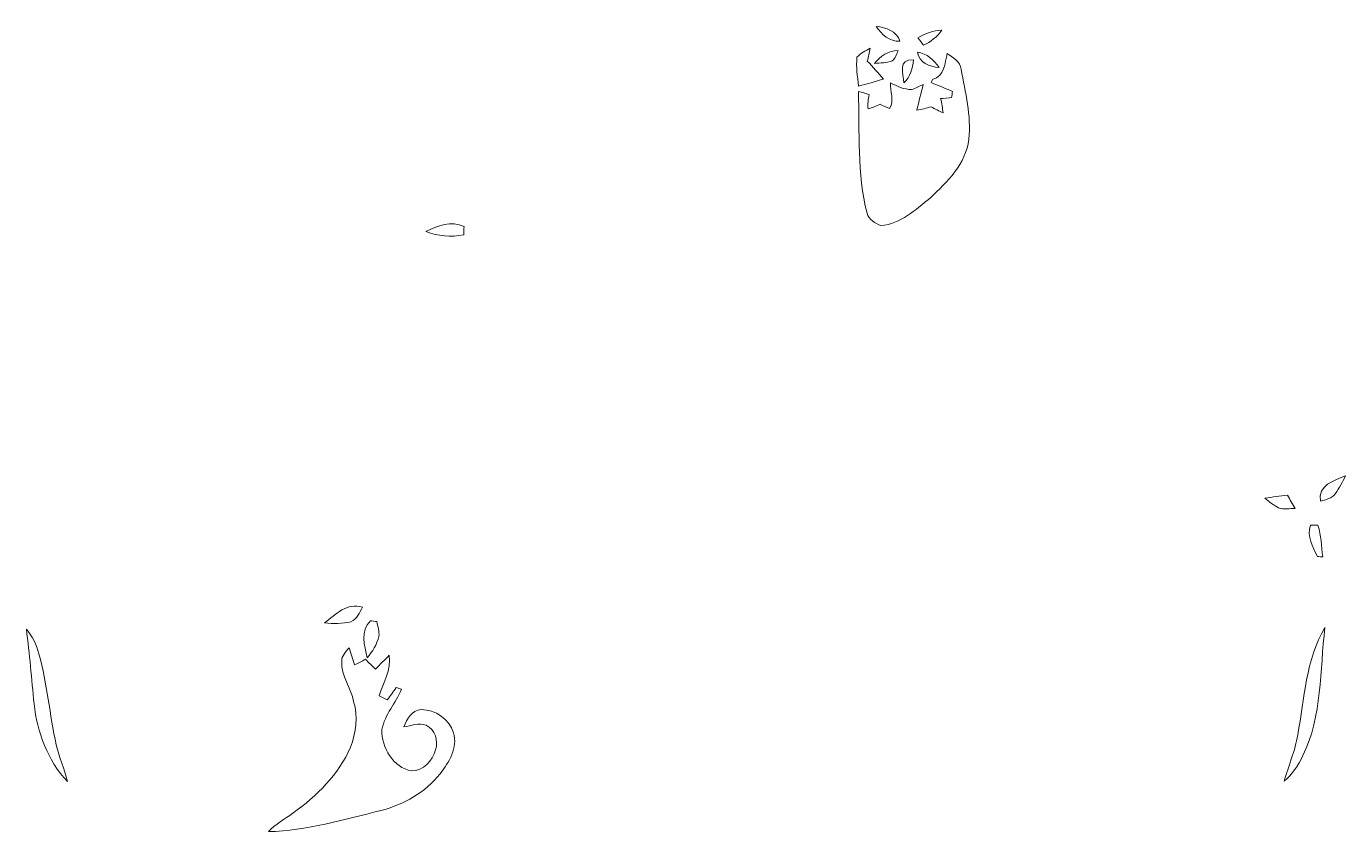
# Model space of a CAD drawing. Header units: centimetres. Extents: x -16.6 to 16.6, y -12 to 11.9.
# Drawn here: x -13.13 to 13.54, y -7.65 to 8.65 of the extents above; entities that cross this region are included whole.
import ezdxf

# ---------------------------------------------------------------- set-up
doc = ezdxf.new("R2010")
doc.units = ezdxf.units.CM
doc.header["$MEASUREMENT"] = 0
doc.layers.add('Layer 1', color=7, linetype='Continuous')

msp = doc.modelspace()

# ---------------------------------------------------------------- linework, layer by layer
at = {"layer": 'Layer 1', "color": 251, "lineweight": 9}
for points, knots in [([(4.05028, 8.64534), (4.16105, 8.48094), (4.30992, 8.33454), (4.53006, 8.34513), (4.53006, 8.34513), (4.46268, 8.55538), (4.24713, 8.62135), (4.05028, 8.64534), (4.05028, 8.64534), (4.05028, 8.64534), (4.05028, 8.64534), (4.05028, 8.64534)], [0, 0, 0, 0, 0.25, 0.25, 0.25, 0.25, 0.5, 0.5, 0.5, 0.5, 1, 1, 1, 1]), ([(4.89448, 8.41356), (4.93117, 8.36347), (4.96856, 8.31373), (5.00595, 8.26363), (5.00595, 8.26363), (5.1513, 8.33348), (5.2843, 8.4305), (5.37567, 8.56526), (5.37567, 8.56526), (5.2028, 8.56103), (5.03841, 8.50564), (4.89448, 8.41356), (4.89448, 8.41356), (4.89448, 8.41356), (4.89448, 8.41356), (4.89448, 8.41356)], [0, 0, 0, 0, 0.2, 0.2, 0.2, 0.2, 0.4, 0.4, 0.4, 0.4, 0.6, 0.6, 0.6, 0.6, 1, 1, 1, 1]), ([(3.66117, 8.02128), (3.63682, 7.82795), (3.67104, 7.6304), (3.69327, 7.43743), (3.69327, 7.43743), (3.8626, 7.48223), (4.03229, 7.52739), (4.1995, 7.57995), (4.1995, 7.57995), (4.09085, 7.70201), (3.98043, 7.82196), (3.87001, 7.94261), (3.87001, 7.94261), (3.89118, 8.02868), (3.91129, 8.11547), (3.92892, 8.2026), (3.92892, 8.2026), (3.83403, 8.1511), (3.7356, 8.10065), (3.66117, 8.02128), (3.66117, 8.02128), (3.66117, 8.02128), (3.66117, 8.02128), (3.66117, 8.02128)], [0, 0, 0, 0, 0.14285714, 0.14285714, 0.14285714, 0.14285714, 0.28571429, 0.28571429, 0.28571429, 0.28571429, 0.42857143, 0.42857143, 0.42857143, 0.42857143, 0.57142857, 0.57142857, 0.57142857, 0.57142857, 0.71428571, 0.71428571, 0.71428571, 0.71428571, 1, 1, 1, 1]), ([(5.48256, 8.09571), (5.44516, 7.8978), (5.424, 7.63463), (5.18622, 7.57043), (5.18622, 7.57043), (5.17952, 7.5549), (5.16612, 7.52421), (5.15941, 7.50869), (5.15941, 7.50869), (5.3037, 7.44731), (5.4494, 7.39086), (5.59474, 7.33054), (5.59474, 7.33054), (5.58663, 7.28856), (5.57887, 7.24622), (5.5711, 7.20424), (5.5711, 7.20424), (5.51678, 7.19895), (5.40742, 7.18872), (5.35309, 7.18343), (5.35309, 7.18343), (5.3732, 7.08747), (5.39048, 6.99081), (5.40318, 6.89309), (5.40318, 6.89309), (5.31957, 6.93084), (5.23843, 6.97317), (5.15977, 7.02044), (5.15977, 7.02044), (5.06522, 6.99081), (4.96962, 6.96541), (4.8726, 6.94671), (4.8726, 6.94671), (4.90859, 7.12169), (4.95974, 7.29314), (4.99749, 7.46777), (4.99749, 7.46777), (4.92129, 7.4332), (4.84791, 7.3891), (4.76607, 7.36934), (4.76607, 7.36934), (4.61225, 7.36511), (4.47044, 7.4332), (4.33815, 7.50375), (4.33815, 7.50375), (4.32298, 7.33689), (4.42528, 7.13827), (4.32157, 6.98481), (4.32157, 6.98481), (4.25524, 7.00598), (4.19351, 7.03773), (4.13177, 7.06772), (4.13177, 7.06772), (4.05134, 7.03385), (3.9709, 6.99822), (3.88694, 6.97494), (3.88694, 6.97494), (3.87424, 7.0723), (3.89153, 7.16932), (3.9067, 7.26492), (3.9067, 7.26492), (3.83508, 7.2875), (3.76347, 7.31008), (3.6915, 7.33054), (3.6915, 7.33054), (3.71338, 6.50751), (3.66081, 5.6686), (3.86472, 4.86286), (3.86472, 4.86286), (3.90458, 4.73621), (4.02559, 4.65789), (4.14482, 4.61415), (4.14482, 4.61415), (4.5417, 4.65295), (4.84473, 4.92953), (5.13754, 5.17048), (5.13754, 5.17048), (5.48855, 5.49327), (5.86215, 5.86439), (5.92318, 6.36216), (5.92318, 6.36216), (5.97574, 6.83982), (5.84627, 7.31008), (5.76831, 7.77715), (5.76831, 7.77715), (5.7489, 7.9359), (5.6018, 8.0174), (5.48256, 8.09571), (5.48256, 8.09571), (5.48256, 8.09571), (5.48256, 8.09571), (5.48256, 8.09571)], [0, 0, 0, 0, 0.04166667, 0.04166667, 0.04166667, 0.04166667, 0.08333333, 0.08333333, 0.08333333, 0.08333333, 0.125, 0.125, 0.125, 0.125, 0.16666667, 0.16666667, 0.16666667, 0.16666667, 0.20833333, 0.20833333, 0.20833333, 0.20833333, 0.25, 0.25, 0.25, 0.25, 0.29166667, 0.29166667, 0.29166667, 0.29166667, 0.33333333, 0.33333333, 0.33333333, 0.33333333, 0.375, 0.375, 0.375, 0.375, 0.41666667, 0.41666667, 0.41666667, 0.41666667, 0.45833333, 0.45833333, 0.45833333, 0.45833333, 0.5, 0.5, 0.5, 0.5, 0.54166667, 0.54166667, 0.54166667, 0.54166667, 0.58333333, 0.58333333, 0.58333333, 0.58333333, 0.625, 0.625, 0.625, 0.625, 0.66666667, 0.66666667, 0.66666667, 0.66666667, 0.70833333, 0.70833333, 0.70833333, 0.70833333, 0.75, 0.75, 0.75, 0.75, 0.79166667, 0.79166667, 0.79166667, 0.79166667, 0.83333333, 0.83333333, 0.83333333, 0.83333333, 0.875, 0.875, 0.875, 0.875, 0.91666667, 0.91666667, 0.91666667, 0.91666667, 1, 1, 1, 1]), ([(4.01394, 7.89322), (4.13424, 7.90768), (4.26018, 7.90274), (4.37554, 7.94543), (4.37554, 7.94543), (4.43939, 7.99905), (4.4595, 8.08548), (4.49548, 8.15745), (4.49548, 8.15745), (4.29617, 8.15463), (4.13283, 8.04138), (4.01394, 7.89322), (4.01394, 7.89322), (4.01394, 7.89322), (4.01394, 7.89322), (4.01394, 7.89322)], [0, 0, 0, 0, 0.2, 0.2, 0.2, 0.2, 0.4, 0.4, 0.4, 0.4, 0.6, 0.6, 0.6, 0.6, 1, 1, 1, 1]), ([(4.88495, 8.1257), (4.91423, 7.90345), (5.13084, 7.83078), (5.32345, 7.81384), (5.32345, 7.81384), (5.21021, 7.95672), (5.07898, 8.09959), (4.88495, 8.1257), (4.88495, 8.1257), (4.88495, 8.1257), (4.88495, 8.1257), (4.88495, 8.1257)], [0, 0, 0, 0, 0.25, 0.25, 0.25, 0.25, 0.5, 0.5, 0.5, 0.5, 1, 1, 1, 1]), ([(4.61155, 7.50551), (4.74102, 7.62334), (4.79147, 7.79691), (4.80134, 7.96801), (4.80134, 7.96801), (4.48173, 7.98882), (4.5992, 7.68508), (4.61155, 7.50551), (4.61155, 7.50551), (4.61155, 7.50551), (4.61155, 7.50551), (4.61155, 7.50551)], [0, 0, 0, 0, 0.25, 0.25, 0.25, 0.25, 0.5, 0.5, 0.5, 0.5, 1, 1, 1, 1]), ([(-5.05915, 4.49244), (-4.81291, 4.40107), (-4.54938, 4.37532), (-4.2915, 4.42718), (-4.2915, 4.42718), (-4.28939, 4.48433), (-4.28692, 4.54148), (-4.28445, 4.59863), (-4.28445, 4.59863), (-4.54515, 4.71398), (-4.8182, 4.61662), (-5.05915, 4.49244), (-5.05915, 4.49244), (-5.05915, 4.49244), (-5.05915, 4.49244), (-5.05915, 4.49244)], [0, 0, 0, 0, 0.2, 0.2, 0.2, 0.2, 0.4, 0.4, 0.4, 0.4, 0.6, 0.6, 0.6, 0.6, 1, 1, 1, 1]), ([(13.03165, -0.96503), (13.13925, -0.9287), (13.2673, -0.90824), (13.3361, -0.80734), (13.3361, -0.80734), (13.41088, -0.69198), (13.47968, -0.5731), (13.54177, -0.45033), (13.54177, -0.45033), (13.30858, -0.54064), (12.97379, -0.64189), (13.03165, -0.96503), (13.03165, -0.96503), (13.03165, -0.96503), (13.03165, -0.96503), (13.03165, -0.96503)], [0, 0, 0, 0, 0.2, 0.2, 0.2, 0.2, 0.4, 0.4, 0.4, 0.4, 0.6, 0.6, 0.6, 0.6, 1, 1, 1, 1]), ([(11.91123, -0.904), (12.00048, -0.97103), (12.08691, -1.04476), (12.18675, -1.09697), (12.18675, -1.09697), (12.29117, -1.13754), (12.40864, -1.10756), (12.51906, -1.11073), (12.51906, -1.11073), (12.46932, -1.01865), (12.41711, -0.92799), (12.3656, -0.83768), (12.3656, -0.83768), (12.21285, -0.85849), (12.06222, -0.8779), (11.91123, -0.904), (11.91123, -0.904), (11.91123, -0.904), (11.91123, -0.904), (11.91123, -0.904)], [0, 0, 0, 0, 0.16666667, 0.16666667, 0.16666667, 0.16666667, 0.33333333, 0.33333333, 0.33333333, 0.33333333, 0.5, 0.5, 0.5, 0.5, 0.66666667, 0.66666667, 0.66666667, 0.66666667, 1, 1, 1, 1]), ([(12.83268, -1.45116), (12.75401, -1.67729), (12.87643, -1.88331), (12.97027, -2.08122), (12.97027, -2.08122), (12.99708, -2.08369), (13.05105, -2.08792), (13.07786, -2.09004), (13.07786, -2.09004), (13.05564, -1.8752), (13.04329, -1.65754), (12.98332, -1.4494), (12.98332, -1.4494), (12.94557, -1.44975), (12.87043, -1.45081), (12.83268, -1.45116), (12.83268, -1.45116), (12.83268, -1.45116), (12.83268, -1.45116), (12.83268, -1.45116)], [0, 0, 0, 0, 0.16666667, 0.16666667, 0.16666667, 0.16666667, 0.33333333, 0.33333333, 0.33333333, 0.33333333, 0.5, 0.5, 0.5, 0.5, 0.66666667, 0.66666667, 0.66666667, 0.66666667, 1, 1, 1, 1]), ([(-7.1035, -3.42354), (-6.92675, -3.45106), (-6.74543, -3.44224), (-6.57151, -3.40061), (-6.57151, -3.40061), (-6.44486, -3.35475), (-6.40041, -3.21505), (-6.33691, -3.10851), (-6.33691, -3.10851), (-6.64947, -3.0115), (-6.88301, -3.24892), (-7.1035, -3.42354), (-7.1035, -3.42354), (-7.1035, -3.42354), (-7.1035, -3.42354), (-7.1035, -3.42354)], [0, 0, 0, 0, 0.2, 0.2, 0.2, 0.2, 0.4, 0.4, 0.4, 0.4, 0.6, 0.6, 0.6, 0.6, 1, 1, 1, 1]), ([(-6.17851, -3.38297), (-6.37889, -3.59393), (-6.30093, -3.88004), (-6.24519, -4.13192), (-6.24519, -4.13192), (-6.13371, -4.00809), (-6.05116, -3.85781), (-6.00459, -3.69871), (-6.00459, -3.69871), (-5.99613, -3.5964), (-6.03035, -3.49692), (-6.04869, -3.39744), (-6.04869, -3.39744), (-6.08115, -3.39391), (-6.14606, -3.3865), (-6.17851, -3.38297), (-6.17851, -3.38297), (-6.17851, -3.38297), (-6.17851, -3.38297), (-6.17851, -3.38297)], [0, 0, 0, 0, 0.16666667, 0.16666667, 0.16666667, 0.16666667, 0.33333333, 0.33333333, 0.33333333, 0.33333333, 0.5, 0.5, 0.5, 0.5, 0.66666667, 0.66666667, 0.66666667, 0.66666667, 1, 1, 1, 1]), ([(-13.13494, -3.55513), (-13.0672, -4.05642), (-13.03052, -4.56054), (-12.98042, -5.06361), (-12.98042, -5.06361), (-12.91586, -5.6351), (-12.70455, -6.21225), (-12.30485, -6.63523), (-12.30485, -6.63523), (-12.36588, -6.38335), (-12.47242, -6.14487), (-12.53063, -5.89263), (-12.53063, -5.89263), (-12.66574, -5.28233), (-12.71443, -4.65474), (-12.882, -4.05149), (-12.882, -4.05149), (-12.93244, -3.86945), (-13.00723, -3.69553), (-13.13494, -3.55513), (-13.13494, -3.55513), (-13.13494, -3.55513), (-13.13494, -3.55513), (-13.13494, -3.55513)], [0, 0, 0, 0, 0.14285714, 0.14285714, 0.14285714, 0.14285714, 0.28571429, 0.28571429, 0.28571429, 0.28571429, 0.42857143, 0.42857143, 0.42857143, 0.42857143, 0.57142857, 0.57142857, 0.57142857, 0.57142857, 0.71428571, 0.71428571, 0.71428571, 0.71428571, 1, 1, 1, 1]), ([(12.57268, -5.68732), (12.52365, -6.01328), (12.38571, -6.3142), (12.29752, -6.62994), (12.29752, -6.62994), (12.46473, -6.48989), (12.58538, -6.30538), (12.67711, -6.10959), (12.67711, -6.10959), (13.07433, -5.30843), (13.01895, -4.38486), (13.12267, -3.5195), (13.12267, -3.5195), (12.73143, -4.17284), (12.7138, -4.95777), (12.57268, -5.68732), (12.57268, -5.68732), (12.57268, -5.68732), (12.57268, -5.68732), (12.57268, -5.68732)], [0, 0, 0, 0, 0.16666667, 0.16666667, 0.16666667, 0.16666667, 0.33333333, 0.33333333, 0.33333333, 0.33333333, 0.5, 0.5, 0.5, 0.5, 0.66666667, 0.66666667, 0.66666667, 0.66666667, 1, 1, 1, 1]), ([(-6.75813, -4.20318), (-6.76906, -4.4981), (-6.57186, -4.73693), (-6.51718, -5.01739), (-6.51718, -5.01739), (-6.42687, -5.31902), (-6.47485, -5.6478), (-6.57786, -5.9399), (-6.57786, -5.9399), (-6.82022, -6.49094), (-7.26119, -6.93086), (-7.74732, -7.27341), (-7.74732, -7.27341), (-7.911, -7.40005), (-8.10186, -7.49354), (-8.24156, -7.64911), (-8.24156, -7.64911), (-7.4658, -7.62936), (-6.71685, -7.4057), (-5.96861, -7.2226), (-5.96861, -7.2226), (-5.50577, -7.1016), (-5.06479, -6.85995), (-4.76917, -6.47648), (-4.76917, -6.47648), (-4.58854, -6.24506), (-4.40792, -5.95402), (-4.49576, -5.64745), (-4.49576, -5.64745), (-4.57831, -5.37158), (-4.86688, -5.17791), (-5.15052, -5.18037), (-5.15052, -5.18037), (-5.34243, -5.18672), (-5.44262, -5.37193), (-5.50153, -5.53033), (-5.50153, -5.53033), (-5.35478, -5.50775), (-5.20061, -5.43402), (-5.0535, -5.49752), (-5.0535, -5.49752), (-4.86724, -5.57654), (-4.79739, -5.81502), (-4.86336, -5.99705), (-4.86336, -5.99705), (-4.92157, -6.21154), (-5.10854, -6.42074), (-5.34349, -6.42109), (-5.34349, -6.42109), (-5.71955, -6.34948), (-5.9552, -5.94696), (-5.94568, -5.5836), (-5.94568, -5.5836), (-5.88853, -5.27809), (-5.66169, -5.04702), (-5.55022, -4.76339), (-5.55022, -4.76339), (-5.57667, -4.75669), (-5.62959, -4.74293), (-5.65605, -4.73587), (-5.65605, -4.73587), (-5.71637, -4.81913), (-5.7767, -4.90309), (-5.83879, -4.98529), (-5.83879, -4.98529), (-5.89312, -4.95707), (-5.94744, -4.92884), (-6.00177, -4.90062), (-6.00177, -4.90062), (-5.91499, -4.63145), (-5.75271, -4.37639), (-5.79963, -4.08077), (-5.79963, -4.08077), (-5.89276, -4.17284), (-5.98307, -4.26809), (-6.07409, -4.36264), (-6.07409, -4.36264), (-6.14359, -4.29667), (-6.21132, -4.22893), (-6.27694, -4.15944), (-6.27694, -4.15944), (-6.34855, -4.20071), (-6.42193, -4.23916), (-6.49742, -4.27268), (-6.49742, -4.27268), (-6.53552, -4.15802), (-6.57186, -4.04337), (-6.61031, -3.92942), (-6.61031, -3.92942), (-6.67311, -4.01056), (-6.76448, -4.09135), (-6.75813, -4.20318)], [0, 0, 0, 0, 0.04166667, 0.04166667, 0.04166667, 0.04166667, 0.08333333, 0.08333333, 0.08333333, 0.08333333, 0.125, 0.125, 0.125, 0.125, 0.16666667, 0.16666667, 0.16666667, 0.16666667, 0.20833333, 0.20833333, 0.20833333, 0.20833333, 0.25, 0.25, 0.25, 0.25, 0.29166667, 0.29166667, 0.29166667, 0.29166667, 0.33333333, 0.33333333, 0.33333333, 0.33333333, 0.375, 0.375, 0.375, 0.375, 0.41666667, 0.41666667, 0.41666667, 0.41666667, 0.45833333, 0.45833333, 0.45833333, 0.45833333, 0.5, 0.5, 0.5, 0.5, 0.54166667, 0.54166667, 0.54166667, 0.54166667, 0.58333333, 0.58333333, 0.58333333, 0.58333333, 0.625, 0.625, 0.625, 0.625, 0.66666667, 0.66666667, 0.66666667, 0.66666667, 0.70833333, 0.70833333, 0.70833333, 0.70833333, 0.75, 0.75, 0.75, 0.75, 0.79166667, 0.79166667, 0.79166667, 0.79166667, 0.83333333, 0.83333333, 0.83333333, 0.83333333, 0.875, 0.875, 0.875, 0.875, 0.91666667, 0.91666667, 0.91666667, 0.91666667, 1, 1, 1, 1])]:
    msp.add_open_spline(points, degree=3, knots=knots, dxfattribs=at)

doc.saveas('drawing.dxf')
